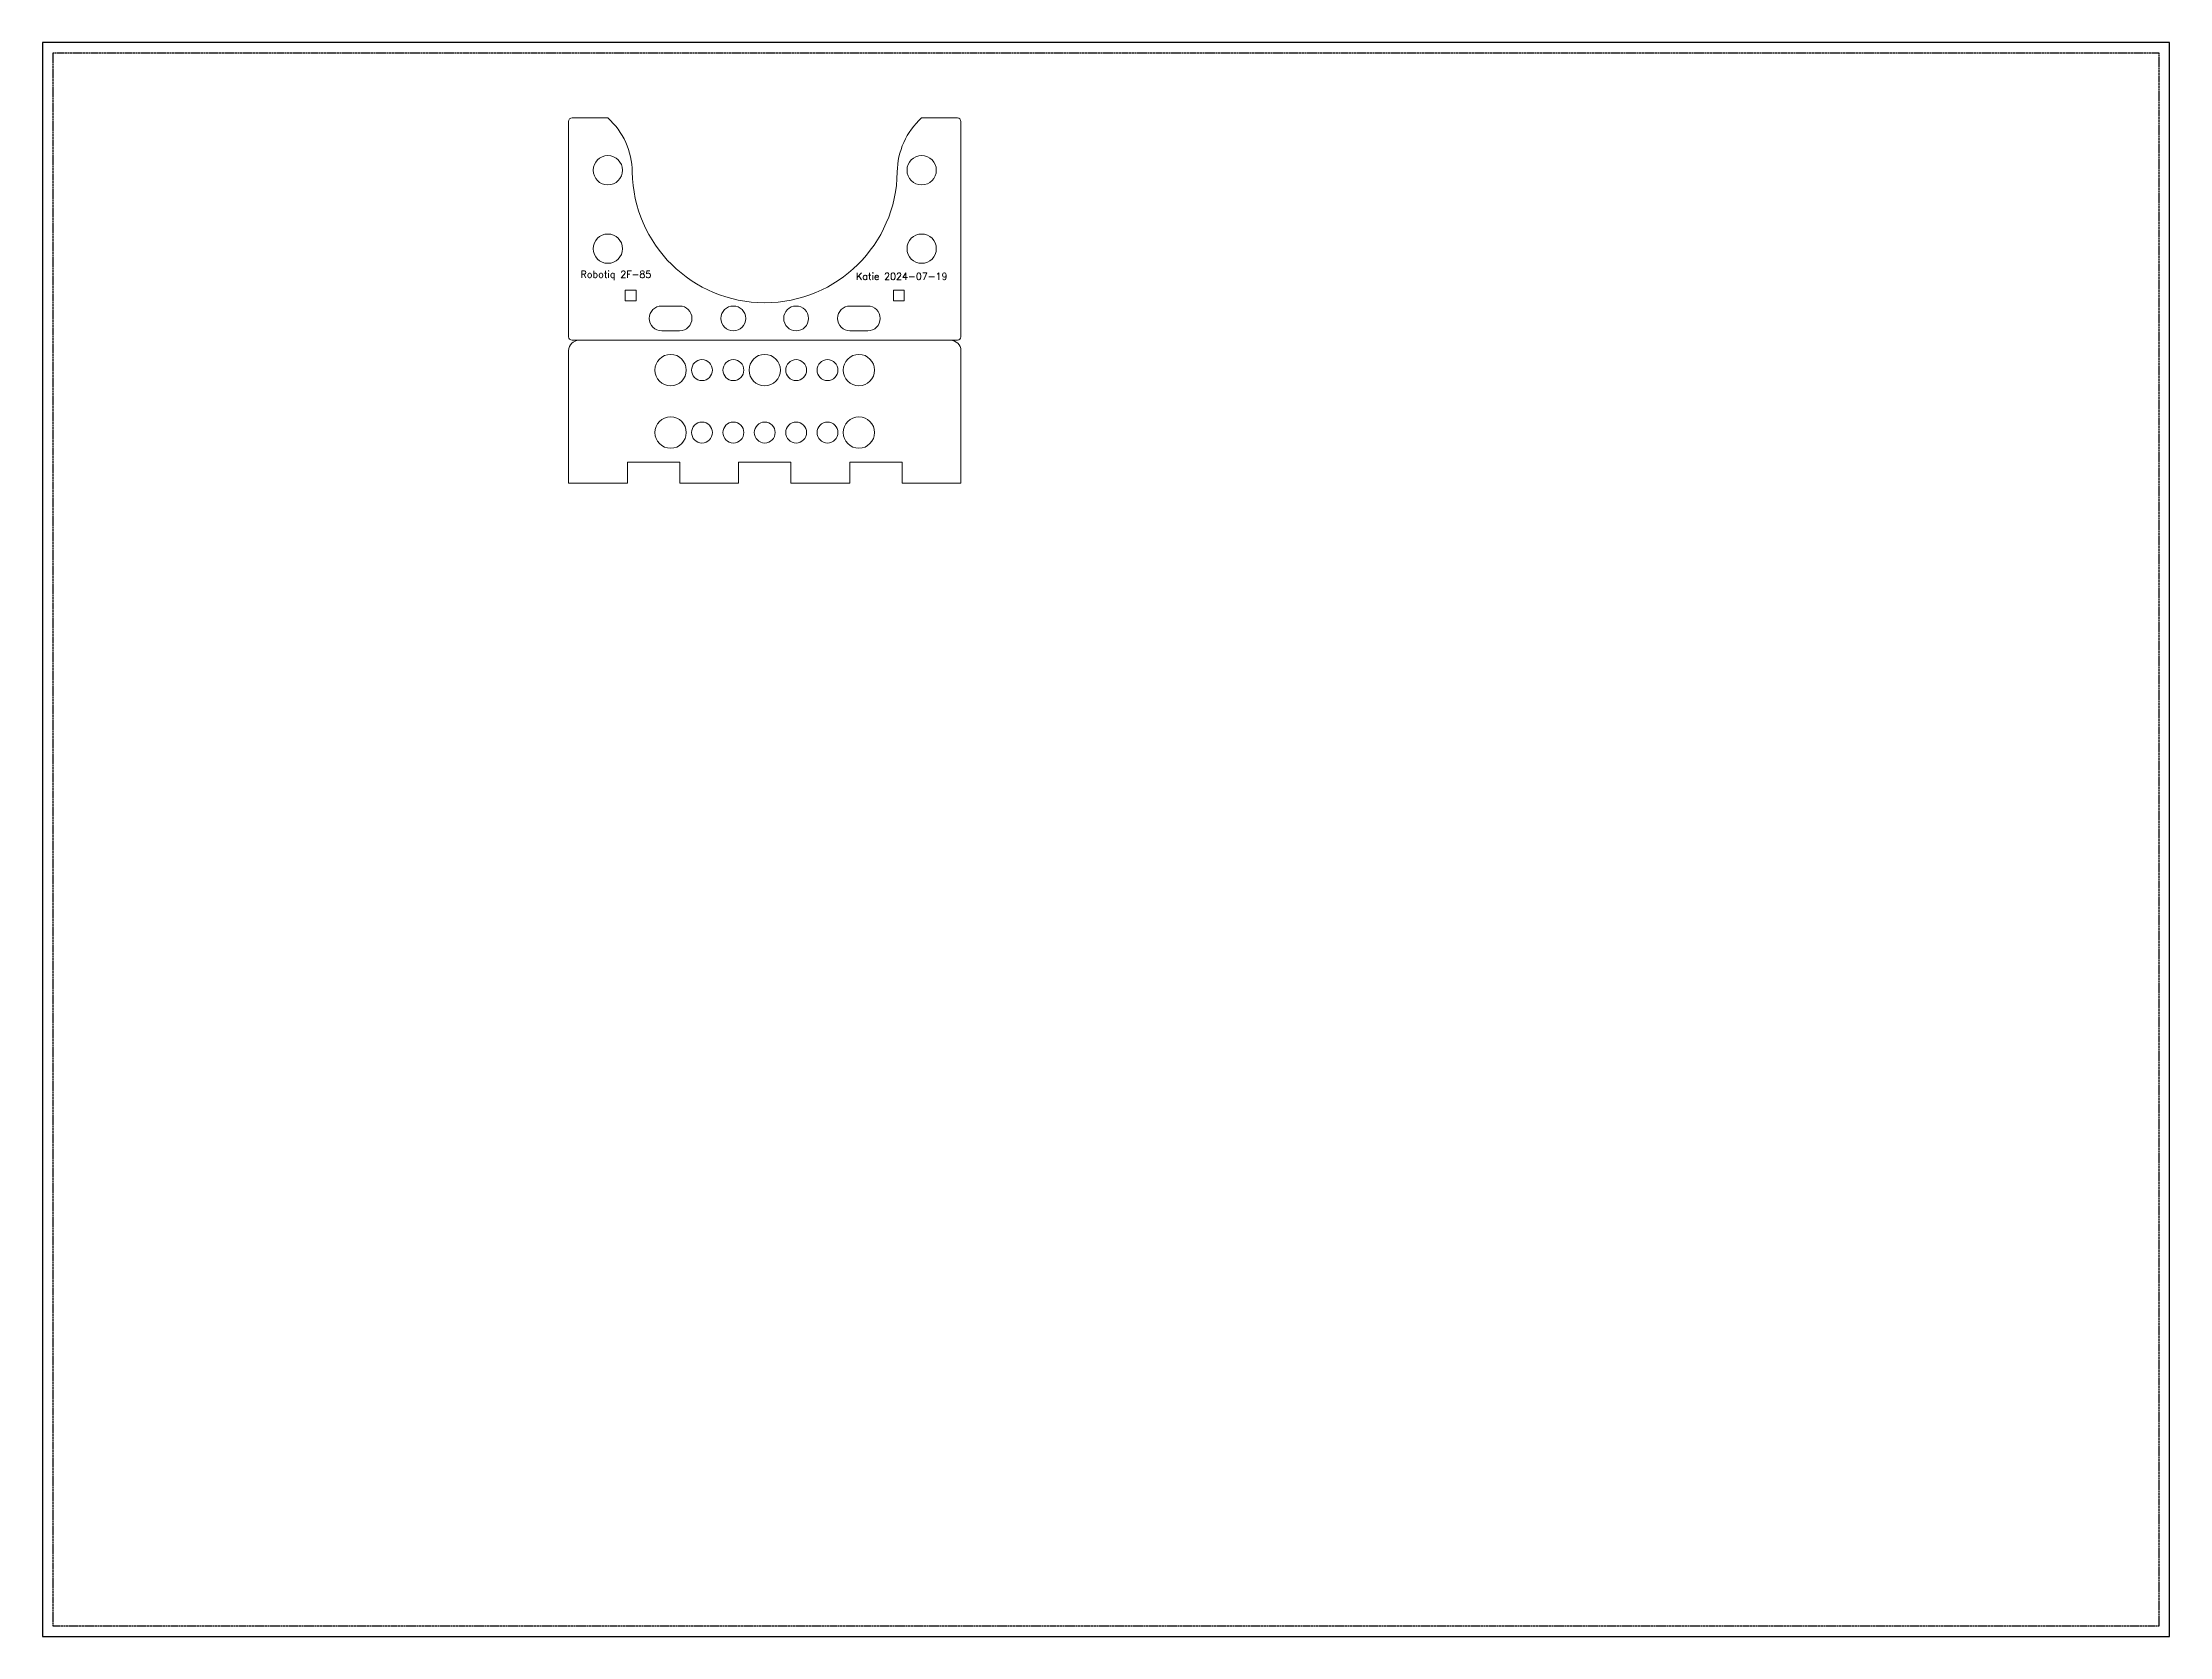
# Model space of a CAD drawing. Header units: millimetres. Extents: x 0 to 610, y 0 to 457.
import ezdxf

# ---------------------------------------------------------------- set-up
doc = ezdxf.new("R2010")
doc.units = ezdxf.units.MM
doc.header["$LTSCALE"] = 0.05
doc.linetypes.add('Dotted', pattern=[15, 12, -3])
doc.layers.get('0').update_dxf_attribs({"plot": 0})
doc.layers.add('CUT', color=1, linetype='Continuous', lineweight=0)
doc.layers.add('ETCH', color=5, linetype='Continuous', lineweight=0)
doc.styles.add('etch', font='simplex.shx', dxfattribs={"height": 1})

msp = doc.modelspace()

# ---------------------------------------------------------------- linework, layer by layer
msp.add_lwpolyline([(0, 0), (610, 0), (610, 457), (0, 457)], close=True)
at = {"linetype": 'Dotted'}
msp.add_lwpolyline([(3, 3), (607, 3), (607, 454), (3, 454)], close=True, dxfattribs=at)
at = {"layer": 'CUT'}
for p, q in [((150.88, 434.4), (150.88, 372.65)), ((162.13, 435.4), (151.88, 435.4)), ((262.38, 435.4), (252.13, 435.4)), ((263.38, 372.65), (263.38, 434.4)), ((167.13, 386), (170.23, 386)), ((167.13, 382.9), (167.13, 386)), ((170.23, 386), (170.23, 382.9)), ((244.03, 382.9), (244.03, 386)), ((244.03, 386), (247.13, 386)), ((247.13, 386), (247.13, 382.9)), ((170.23, 382.9), (167.13, 382.9)), ((182.69, 381.46), (177.57, 381.46)), ((236.69, 381.46), (231.57, 381.46)), ((247.13, 382.9), (244.03, 382.9)), ((177.57, 374.34), (182.69, 374.34)), ((231.57, 374.34), (236.69, 374.34)), ((150.88, 368.65), (150.88, 330.65)), ((151.88, 371.65), (262.38, 371.65)), ((263.38, 330.65), (263.38, 368.65)), ((167.76, 330.65), (167.76, 336.65)), ((167.76, 336.65), (182.76, 336.65)), ((182.76, 336.65), (182.76, 330.65)), ((199.63, 330.65), (199.63, 336.65)), ((199.63, 336.65), (214.63, 336.65)), ((214.63, 336.65), (214.63, 330.65)), ((231.51, 330.65), (231.51, 336.65)), ((231.51, 336.65), (246.51, 336.65)), ((246.51, 336.65), (246.51, 330.65)), ((150.88, 330.65), (167.76, 330.65)), ((182.76, 330.65), (199.63, 330.65)), ((214.63, 330.65), (231.51, 330.65)), ((246.51, 330.65), (263.38, 330.65))]:
    msp.add_line(p, q, dxfattribs=at)
for centre, radius in [((162.13, 420.4), 4.2), ((252.13, 420.4), 4.2), ((162.13, 397.9), 4.2), ((252.13, 397.9), 4.2), ((198.13, 377.9), 3.56), ((216.13, 377.9), 3.56), ((180.13, 363.08), 4.5), ((189.13, 363.08), 3), ((198.13, 363.08), 3), ((207.13, 363.08), 4.5), ((216.13, 363.08), 3), ((225.13, 363.08), 3), ((234.13, 363.08), 4.5), ((180.13, 345.18), 4.5), ((189.13, 345.18), 3), ((198.13, 345.18), 3), ((207.13, 345.18), 3), ((216.13, 345.18), 3), ((225.13, 345.18), 3), ((234.13, 345.18), 4.5)]:
    msp.add_circle(centre, radius, dxfattribs=at)
for centre, radius, start, end in [((151.88, 434.4), 1, 90, 180), ((147.85, 419.61), 21.29, 0.75894, 47.86139), ((266.41, 419.61), 21.29, 132.13861, 179.24106), ((262.38, 434.4), 1, 0, 90), ((207.13, 420.4), 38, 180.75894, 359.24106), ((177.57, 377.9), 3.56, 90, 270), ((182.69, 377.9), 3.56, 270, 90), ((231.57, 377.9), 3.56, 90, 270), ((236.69, 377.9), 3.56, 270, 90), ((151.88, 372.65), 1, 180, 270), ((262.38, 372.65), 1, 270, 0), ((153.88, 368.65), 3, 90, 180), ((260.38, 368.65), 3, 0, 90)]:
    msp.add_arc(centre, radius, start, end, dxfattribs=at)

# ---------------------------------------------------------------- texts
at = {"layer": 'ETCH', "style": 'etch'}
for s, p in [('Robotiq 2F-85', (154.3, 389.52)), ('Katie 2024-07-19', (233.31, 388.93))]:
    msp.add_text(s, height=2, dxfattribs=at).set_placement(p)

doc.saveas('drawing.dxf')
